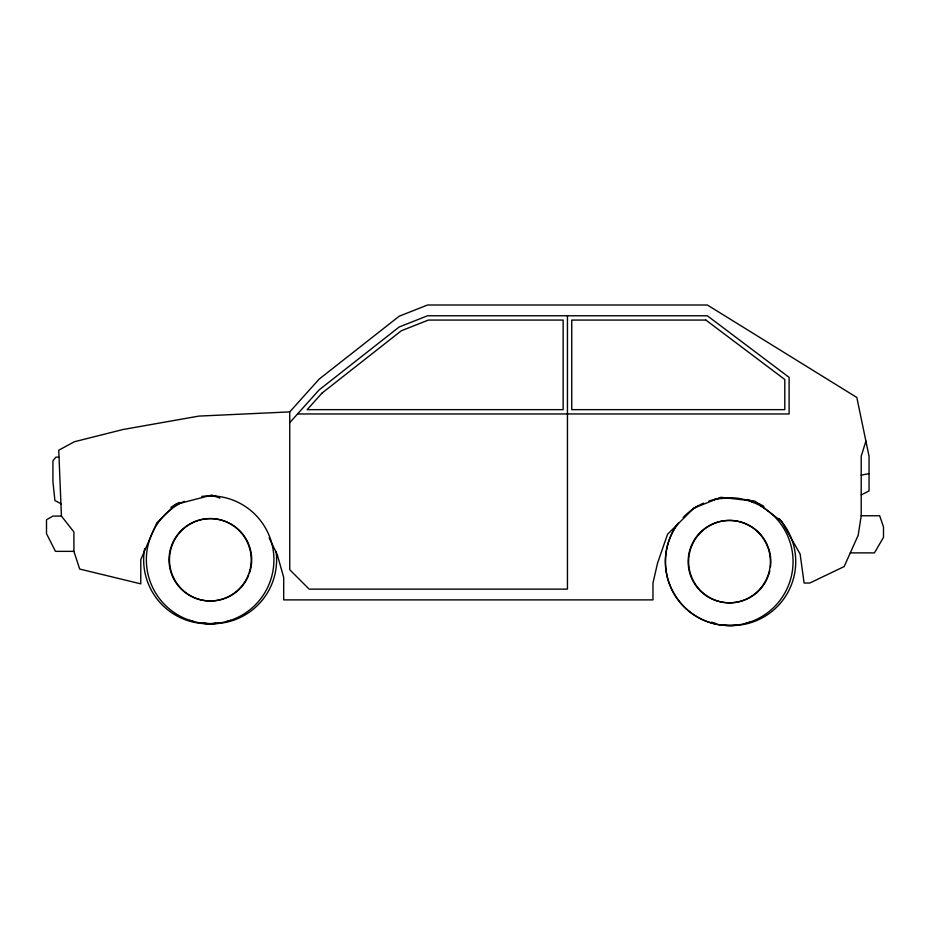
<?xml version="1.0" encoding="UTF-8"?>
<svg xmlns="http://www.w3.org/2000/svg" width="930" height="930" viewBox="0 0 930 930"><rect width="100%" height="100%" fill="white"/><g stroke="black" fill="none" stroke-linecap="round" stroke-linejoin="round"><path stroke-width="1.4" d="M865.911 441.134L861.203 456.258L861.203 515.766L858.204 535.215L844.161 566.568L809.786 583.029L804.101 583.029L800.125 553.978L781.456 521.265L754.893 501.2L720.948 497.306L693.954 508.071L667.519 534.332L657.568 563.057L652.965 583.075L652.965 599.885L283.685 599.885L283.685 577.367L277.198 554.431L269.107 537.842M567.451 315.77L567.451 589.132L309.167 589.132L289.742 569.706L289.742 411.897L319.095 379.173L399.179 316.223L427.556 305.005L707.346 305.005L856.832 397.47L869.05 456.258L869.05 490.912L861.203 494.981M289.742 422.662L319.095 389.926L399.179 326.988L427.556 315.77L707.335 315.77L789.105 377.371L789.105 413.955L297.542 413.955M861.203 475.207L869.05 473.579M289.742 411.897L198.904 416.094L123.004 429.509L74.319 441.762L58.741 450.225L61.438 516.08L73.9 531.983L73.9 551.351L79.689 569.055L140.79 583.854L140.79 559.593L156.798 522.881L175.654 504.467L211.761 495.062L219.899 498.131M58.741 457.153L55.905 457.153L52.917 460.85L52.917 481.647L54.905 500.549L61.438 503.944M861.203 515.766L879.675 515.766L883.5 526.961L883.5 537.366L874.433 552.885L850.287 552.885M61.438 516.08L52.917 516.08L46.5 519.789L46.5 533.646L55.44 551.351L73.9 551.351M215.772 623.158A63.914 63.786 90 0 1 144.615 548.712M170.841 507.443A63.914 63.786 90 0 1 179.246 502.456M207.437 495.876A63.914 63.786 90 0 1 215.772 496.422M193.626 621.519A63.914 63.786 90 0 1 189.615 620.298M207.332 495.934A63.914 63.786 90 0 1 215.714 496.12M230.652 620.298A63.914 63.786 90 0 1 226.641 621.519M218.457 623.158A63.914 63.786 90 0 1 201.81 623.158M749.824 622.135A63.914 63.914 0 0 1 745.813 623.356M737.606 624.995A63.914 63.914 0 0 1 676.924 524.95M692.594 509.28A63.914 63.914 0 0 1 697.314 506.269M714.077 499.538A63.914 63.914 0 0 1 727.865 497.724M749.824 501.107A63.914 63.914 0 0 1 753.73 502.572M276.07 551.444A63.914 63.786 -90 0 1 204.495 623.158M207.251 496.12A63.914 63.786 -90 0 1 215.62 495.934M201.81 496.422A63.914 63.786 -90 0 1 271.107 578.565A63.914 63.786 -90 0 1 167.726 607.523A63.914 63.786 -90 0 1 184.454 501.282M248.647 575.333A41.187 41.106 90 0 1 192.208 596.63A41.187 41.106 90 0 1 175.328 538.61A41.187 41.106 90 0 1 234.348 526.182M235.418 526.973A41.187 41.106 90 0 1 243.056 534.529M243.858 535.599A41.187 41.106 90 0 1 249.577 572.822M747.115 499.538A63.914 63.786 -90 0 1 763.856 506.269M778.991 518.452A63.914 63.786 -90 0 1 723.633 624.995M715.449 623.356A63.914 63.786 -90 0 1 711.438 622.135M720.901 498.678A63.914 63.786 -90 0 1 727.772 497.852M708.741 501.107A63.914 63.786 -90 0 1 793.058 561.615A63.914 63.786 -90 0 1 708.765 622.147A63.914 63.786 -90 0 1 678.668 522.718M683.19 517.429A63.914 63.786 -90 0 1 703.592 503.118M767.785 577.17A41.187 41.106 -90 0 1 704.87 594.444A41.187 41.106 -90 0 1 704.51 529.089A41.187 41.106 -90 0 1 767.599 545.643M768.099 546.887A41.187 41.106 -90 0 1 770.493 566.765M769.796 570.741A41.187 41.106 -90 0 1 768.261 575.926M322.047 393.076L307.179 409.653L563.15 409.653L563.15 320.071L428.37 320.071L401.342 330.755L322.047 393.076M705.893 320.071L571.752 320.071L571.752 409.653L784.804 409.653L784.804 379.521L705.893 320.071M242.881 584.679A41.187 41.106 -90 0 0 215.272 518.917A41.187 41.106 -90 0 0 172.248 575.763A41.187 41.106 -90 0 0 242.881 584.679M762.019 586.516A41.187 41.106 -90 0 0 734.398 520.754A41.187 41.106 -90 0 0 691.374 577.6A41.187 41.106 -90 0 0 762.019 586.516"/></g></svg>
